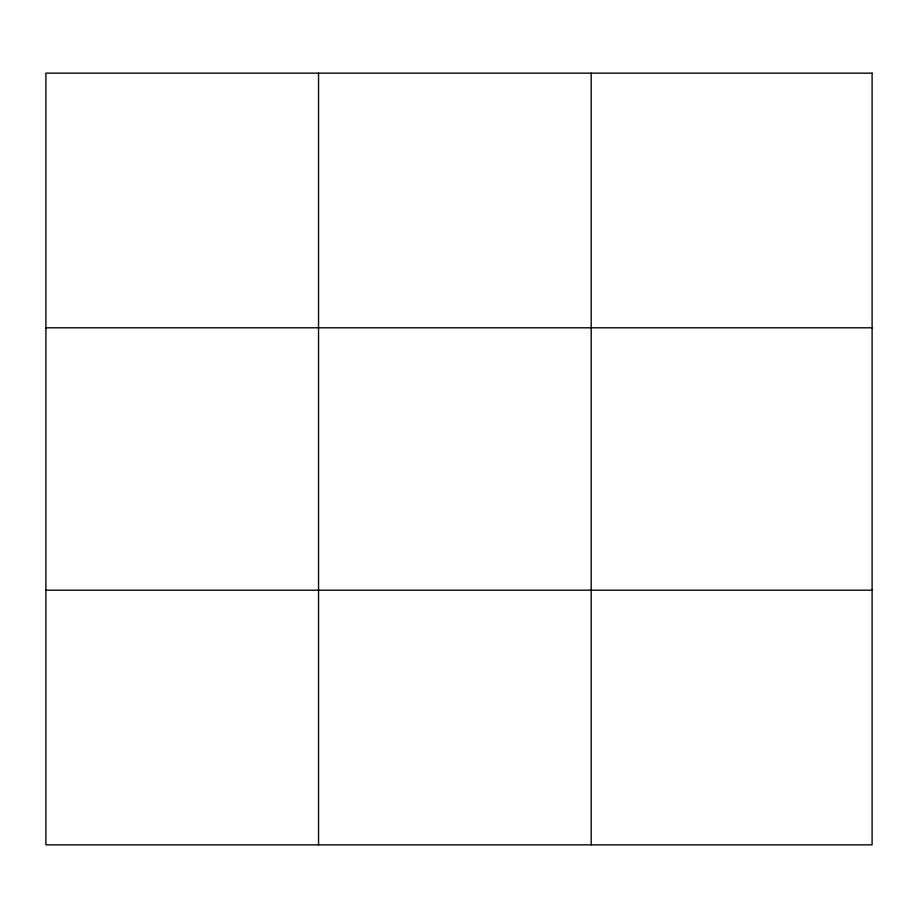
<?xml version="1.0" encoding="UTF-8"?>
<svg xmlns="http://www.w3.org/2000/svg" width="918" height="918" viewBox="0 0 918 918"><rect width="100%" height="100%" fill="white"/><g stroke="black" fill="none" stroke-linecap="round" stroke-linejoin="round"><path stroke-width="1.38" d="M318.546 844.847L318.546 73.153M591.192 844.847L591.192 73.153M45.9 327.806L872.1 327.806M45.9 590.194L872.1 590.194M872.1 73.153L45.9 73.153L45.9 844.847L872.1 844.847L872.1 73.153"/></g></svg>
